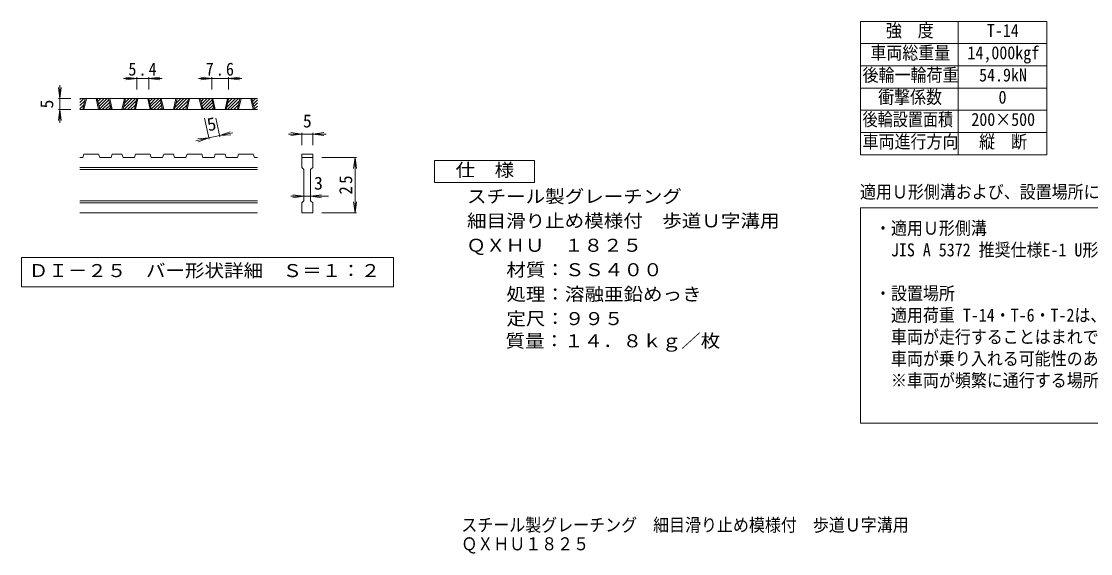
# Model space of a CAD drawing. Units: millimetres, scale not verified, with parts at other scales. Extents: x -905 to 910, y -686 to 619.
# Drawn here: x -905 to 299, y -686 to -87 of the extents above; entities that cross this region are included whole.
import ezdxf
from ezdxf.enums import TextEntityAlignment as Align

# ---------------------------------------------------------------- set-up
doc = ezdxf.new("R2010")
doc.units = ezdxf.units.MM
doc.header["$LTSCALE"] = 5
for name, color, linetype, lineweight in [('1-5_1-5ﾚｲﾔ', 7, 'Continuous', 9), ('D-0', 3, 'Continuous', 9), ('D-4', 7, 'Continuous', 9), ('F-5_F-5ﾚｲﾔ', 7, 'Continuous', 9)]:
    doc.layers.add(name, color=color, linetype=linetype, lineweight=lineweight)
doc.layers.add('F-4_F-4ﾚｲﾔ', color=2, linetype='Continuous')
doc.styles.add('ＭＳ ゴシック', font='')
doc.styles.get('ＭＳ ゴシック').set_extended_font_data('MS Gothic')

msp = doc.modelspace()

# ---------------------------------------------------------------- linework, layer by layer
at = {"layer": '1-5_1-5ﾚｲﾔ', "color": 2}
msp.add_lwpolyline([(-439.646, -268.4), (-439.646, -243.4), (-327.146, -243.4), (-327.146, -268.4)], close=True, dxfattribs=at)
at = {"layer": 'D-0'}
for p, q in [((-839.173, -178.301), (-834.64, -173.768)), ((-839.173, -174.765), (-838.175, -173.768)), ((-639.173, -173.768), (-839.173, -173.768)), ((-839.173, -181.836), (-833.592, -176.255)), ((-835.735, -186.268), (-833.06, -173.768)), ((-834.485, -186.268), (-831.81, -173.768)), ((-820.735, -173.768), (-818.06, -186.268)), ((-819.485, -173.768), (-816.81, -186.268)), ((-819.399, -174.167), (-819, -173.768)), ((-818.776, -177.079), (-815.465, -173.768)), ((-818.153, -179.991), (-811.929, -173.768)), ((-817.53, -182.904), (-808.394, -173.768)), ((-816.906, -185.816), (-806.377, -175.286)), ((-813.823, -186.268), (-805.753, -178.198)), ((-804.027, -186.268), (-806.702, -173.768)), ((-802.777, -186.268), (-805.452, -173.768)), ((-789.027, -173.768), (-791.702, -186.268)), ((-787.777, -173.768), (-790.452, -186.268)), ((-789.864, -183.522), (-780.109, -173.768)), ((-789.074, -186.268), (-776.574, -173.768)), ((-788.902, -179.024), (-783.645, -173.768)), ((-787.939, -174.526), (-787.18, -173.768)), ((-785.538, -186.268), (-775.526, -176.255)), ((-777.669, -186.268), (-774.994, -173.768)), ((-776.419, -186.268), (-773.744, -173.768)), ((-762.669, -173.768), (-759.994, -186.268)), ((-761.419, -173.768), (-758.744, -186.268)), ((-761.333, -174.167), (-760.934, -173.768)), ((-760.71, -177.079), (-757.399, -173.768)), ((-760.087, -179.991), (-753.863, -173.768)), ((-759.464, -182.904), (-750.328, -173.768)), ((-758.84, -185.816), (-748.311, -175.286)), ((-755.757, -186.268), (-747.687, -178.198)), ((-745.961, -186.268), (-748.636, -173.768)), ((-744.711, -186.268), (-747.386, -173.768)), ((-730.961, -173.768), (-733.636, -186.268)), ((-729.711, -173.768), (-732.386, -186.268)), ((-731.798, -183.522), (-722.043, -173.768)), ((-731.008, -186.268), (-718.508, -173.768)), ((-730.836, -179.024), (-725.579, -173.768)), ((-729.873, -174.526), (-729.114, -173.768)), ((-727.472, -186.268), (-717.46, -176.255)), ((-719.603, -186.268), (-716.928, -173.768)), ((-718.353, -186.268), (-715.678, -173.768)), ((-704.603, -173.768), (-701.928, -186.268)), ((-703.353, -173.768), (-700.678, -186.268)), ((-703.267, -174.167), (-702.868, -173.768)), ((-702.644, -177.079), (-699.333, -173.768)), ((-702.021, -179.991), (-695.797, -173.768)), ((-701.398, -182.904), (-692.262, -173.768)), ((-700.774, -185.816), (-690.245, -175.286)), ((-697.691, -186.268), (-689.621, -178.198)), ((-687.895, -186.268), (-690.57, -173.768)), ((-686.645, -186.268), (-689.32, -173.768)), ((-672.895, -173.768), (-675.57, -186.268)), ((-671.645, -173.768), (-674.32, -186.268)), ((-673.732, -183.522), (-663.977, -173.768)), ((-672.942, -186.268), (-660.442, -173.768)), ((-672.77, -179.024), (-667.513, -173.768)), ((-671.807, -174.526), (-671.048, -173.768)), ((-669.406, -186.268), (-659.394, -176.255)), ((-661.537, -186.268), (-658.862, -173.768)), ((-660.287, -186.268), (-657.612, -173.768)), ((-646.537, -173.768), (-643.862, -186.268)), ((-645.287, -173.768), (-642.612, -186.268)), ((-645.201, -174.167), (-644.802, -173.768)), ((-644.578, -177.079), (-641.267, -173.768)), ((-643.955, -179.991), (-639.173, -175.21)), ((-643.331, -182.904), (-639.173, -178.745)), ((-839.173, -185.372), (-834.555, -180.753)), ((-639.173, -186.268), (-839.173, -186.268)), ((-836.533, -186.268), (-835.517, -185.252)), ((-810.287, -186.268), (-805.13, -181.111)), ((-806.752, -186.268), (-804.507, -184.023)), ((-782.003, -186.268), (-776.489, -180.753)), ((-778.467, -186.268), (-777.451, -185.252)), ((-752.221, -186.268), (-747.064, -181.111)), ((-748.686, -186.268), (-746.441, -184.023)), ((-723.937, -186.268), (-718.423, -180.753)), ((-720.401, -186.268), (-719.385, -185.252)), ((-694.155, -186.268), (-688.998, -181.111)), ((-690.62, -186.268), (-688.375, -184.023)), ((-665.871, -186.268), (-660.357, -180.753)), ((-662.335, -186.268), (-661.319, -185.252)), ((-642.708, -185.816), (-639.173, -182.281)), ((-639.625, -186.268), (-639.173, -185.816)), ((-835.735, -240.017), (-839.173, -240.017)), ((-835.735, -240.017), (-834.485, -236.268)), ((-818.06, -236.268), (-834.485, -236.268)), ((-818.06, -236.268), (-816.81, -240.017)), ((-804.027, -240.017), (-816.81, -240.017)), ((-804.027, -240.017), (-802.777, -236.268)), ((-791.702, -236.268), (-802.777, -236.268)), ((-791.702, -236.268), (-790.452, -240.017)), ((-777.669, -240.017), (-790.452, -240.017)), ((-777.669, -240.017), (-776.419, -236.268)), ((-759.994, -236.268), (-776.419, -236.268)), ((-758.744, -240.017), (-759.994, -236.268)), ((-745.961, -240.017), (-758.744, -240.017)), ((-745.961, -240.017), (-744.711, -236.268)), ((-733.636, -236.268), (-744.711, -236.268)), ((-733.636, -236.268), (-732.386, -240.017)), ((-719.603, -240.017), (-732.386, -240.017)), ((-719.603, -240.017), (-718.353, -236.268)), ((-718.353, -236.268), (-701.928, -236.268)), ((-700.678, -240.017), (-701.928, -236.268)), ((-687.895, -240.017), (-700.678, -240.017)), ((-687.895, -240.017), (-686.645, -236.268)), ((-675.57, -236.268), (-686.645, -236.268)), ((-675.57, -236.268), (-674.32, -240.017)), ((-661.537, -240.017), (-674.32, -240.017)), ((-661.537, -240.017), (-660.287, -236.268)), ((-660.287, -236.268), (-643.862, -236.268)), ((-642.612, -240.017), (-643.862, -236.268)), ((-639.173, -240.017), (-642.612, -240.017)), ((-589.173, -236.268), (-576.673, -236.268)), ((-589.173, -236.268), (-589.173, -240.017)), ((-589.173, -240.017), (-576.673, -240.017)), ((-589.173, -251.268), (-589.173, -240.017)), ((-576.673, -236.268), (-576.673, -240.017)), ((-576.673, -240.017), (-576.673, -251.268)), ((-639.173, -251.268), (-839.173, -251.268)), ((-589.173, -251.268), (-586.673, -253.767)), ((-579.173, -253.767), (-576.673, -251.268)), ((-639.173, -253.767), (-839.173, -253.767)), ((-586.673, -288.767), (-586.673, -253.767)), ((-579.173, -253.767), (-579.173, -288.767)), ((-639.173, -288.768), (-839.173, -288.768)), ((-579.173, -288.767), (-576.673, -291.268)), ((-639.173, -291.268), (-839.173, -291.268)), ((-576.673, -291.268), (-576.673, -302.518)), ((-639.173, -302.518), (-839.173, -302.518)), ((-576.673, -302.518), (-589.173, -302.518))]:
    msp.add_line(p, q, dxfattribs=at)
msp.add_lwpolyline([(-589.173, -302.518), (-589.173, -291.268), (-586.673, -288.767)], dxfattribs=at)
at = {"layer": 'D-0', "color": 7}
msp.add_lwpolyline([(-905, -352.518), (-905, -385.743), (-485.846, -385.743), (-485.846, -352.518)], close=True, dxfattribs=at)
at = {"layer": 'D-4'}
for p, q in [((-774.994, -151.268), (-789.994, -151.268)), ((-774.994, -151.268), (-787.387, -149.636)), ((-774.994, -151.268), (-787.387, -152.899)), ((-774.994, -149.768), (-774.994, -163.768)), ((-761.419, -151.268), (-774.994, -151.268)), ((-761.419, -151.268), (-749.026, -149.636)), ((-761.419, -149.768), (-761.419, -163.768)), ((-761.419, -151.268), (-749.026, -152.899)), ((-761.419, -151.268), (-746.419, -151.268)), ((-690.57, -151.268), (-705.57, -151.268)), ((-690.57, -151.268), (-702.963, -149.636)), ((-690.57, -151.268), (-702.963, -152.899)), ((-690.57, -149.768), (-690.57, -163.768)), ((-671.645, -151.268), (-690.57, -151.268)), ((-671.645, -151.268), (-659.252, -149.636)), ((-671.645, -149.768), (-671.645, -163.768)), ((-671.645, -151.268), (-659.252, -152.899)), ((-671.645, -151.268), (-656.645, -151.268)), ((-861.673, -173.768), (-863.305, -161.374)), ((-861.673, -173.768), (-861.673, -158.768)), ((-861.673, -173.768), (-860.042, -161.374)), ((-863.173, -173.768), (-849.173, -173.768)), ((-861.673, -173.768), (-861.673, -186.268)), ((-861.673, -186.268), (-863.305, -198.661)), ((-863.173, -186.268), (-849.173, -186.268)), ((-861.673, -186.268), (-860.042, -198.661)), ((-861.673, -186.268), (-861.673, -201.268)), ((-693.526, -219.686), (-698.585, -196.046)), ((-681.303, -217.07), (-685.802, -196.046)), ((-681.617, -215.604), (-693.84, -218.219)), ((-681.617, -215.604), (-669.84, -211.415)), ((-681.617, -215.604), (-666.949, -212.465)), ((-681.617, -215.604), (-669.157, -214.606)), ((-589.173, -213.768), (-604.173, -213.768)), ((-589.173, -213.768), (-601.566, -212.136)), ((-589.173, -213.768), (-601.566, -215.399)), ((-589.173, -212.268), (-589.173, -226.268)), ((-576.673, -213.768), (-589.173, -213.768)), ((-576.673, -213.768), (-564.28, -212.136)), ((-576.673, -212.268), (-576.673, -226.268)), ((-576.673, -213.768), (-564.28, -215.399)), ((-576.673, -213.768), (-561.673, -213.768)), ((-693.84, -218.219), (-708.508, -221.358)), ((-693.84, -218.219), (-706.3, -219.217)), ((-693.84, -218.219), (-705.617, -222.408)), ((-527.673, -240.017), (-566.673, -240.017)), ((-529.173, -240.017), (-530.805, -252.41)), ((-529.173, -302.518), (-529.173, -240.017)), ((-529.173, -240.017), (-527.542, -252.41)), ((-586.673, -283.767), (-601.673, -283.767)), ((-586.673, -283.767), (-599.066, -282.136)), ((-586.673, -283.767), (-599.066, -285.399)), ((-579.173, -283.767), (-586.673, -283.767)), ((-579.173, -283.767), (-566.78, -282.136)), ((-579.173, -283.767), (-566.78, -285.399)), ((-579.173, -283.767), (-559.173, -283.767)), ((-529.173, -302.518), (-530.805, -290.125)), ((-529.173, -302.518), (-527.542, -290.125)), ((-527.673, -302.518), (-566.673, -302.518))]:
    msp.add_line(p, q, dxfattribs=at)
at = {"layer": 'F-5_F-5ﾚｲﾔ', "color": 2}
for p, q in [((40, -87.055), (40, -237.055)), ((40, -87.055), (250, -87.055)), ((150, -87.055), (150, -237.055)), ((250, -87.055), (250, -237.055)), ((40, -112.055), (250, -112.055)), ((40, -137.055), (250, -137.055)), ((40, -162.055), (250, -162.055)), ((40, -187.055), (250, -187.055)), ((40, -212.055), (250, -212.055)), ((40, -237.055), (250, -237.055)), ((40, -296.661), (910, -296.661)), ((40, -539.054), (40, -296.661))]:
    msp.add_line(p, q, dxfattribs=at)
msp.add_lwpolyline([(910, -296.661), (910, -539.054), (40, -539.054)], dxfattribs=at)

# ---------------------------------------------------------------- texts
at = {"layer": '1-5_1-5ﾚｲﾔ', "color": 2, "style": 'ＭＳ ゴシック', "width": 1.1}
for s, p in [('仕\u3000様', (-415.896, -265.9)), ('スチール製グレーチング', (-403.028, -295.659)), ('細目滑り止め模様付\u3000歩道Ｕ字溝用', (-403.028, -323.159)), ('ＱＸＨＵ\u3000１８２５', (-403.745, -350.659)), ('材質：ＳＳ４００', (-358.745, -378.159)), ('処理：溶融亜鉛めっき', (-358.745, -405.659)), ('定尺：９９５', (-358.745, -433.159)), ('\u3000\u3000質量：１４．８ｋｇ／枚', (-403.745, -458.159))]:
    msp.add_text(s, height=14.66, dxfattribs=at).set_placement(p, align=Align.BOTTOM_LEFT)
at = {"layer": 'D-0', "color": 2, "style": 'ＭＳ ゴシック', "width": 1.1}
msp.add_text('ＤＩ－２５\u3000バー形状詳細\u3000Ｓ＝１：２', height=14.66, dxfattribs=at).set_placement((-896.673, -379.13), align=Align.BOTTOM_LEFT)
at = {"layer": 'D-4', "color": 2, "style": 'ＭＳ ゴシック'}
for rotation, p in [(90, (-864.673, -185.018)), (12.079, (-693.246, -215.024))]:
    msp.add_text('5', height=14.66, rotation=rotation, dxfattribs=at).set_placement(p, align=Align.BOTTOM_LEFT)
for s, p in [('5', (-587.923, -210.768)), ('3', (-575.423, -280.767))]:
    msp.add_text(s, height=14.66, dxfattribs=at).set_placement(p, align=Align.BOTTOM_LEFT)
at = {"layer": 'D-4', "color": 2, "char_height": 14.66, "attachment_point": 7, "style": 'ＭＳ ゴシック'}
for s, insert in [('\\T1.27;\\W0.9;5.4', (-784.456, -148.268)), ('\\T1.27;\\W0.9;7.6', (-697.357, -148.268))]:
    msp.add_mtext(s, dxfattribs=dict(at, insert=insert))
at = {"layer": 'D-4', "color": 2, "insert": (-532.173, -281.893), "char_height": 14.66, "attachment_point": 7, "rotation": 90, "style": 'ＭＳ ゴシック'}
msp.add_mtext('\\T1.27;\\W0.95;25', dxfattribs=at)
at = {"layer": 'F-4_F-4ﾚｲﾔ', "style": 'ＭＳ ゴシック', "width": 0.9}
for s, p in [('スチール製グレーチング\u3000細目滑り止め模様付\u3000歩道Ｕ字溝用', (-409.447, -665.304)), ('ＱＸＨＵ１８２５', (-409.447, -686.554))]:
    msp.add_text(s, height=14.66, dxfattribs=at).set_placement(p, align=Align.BOTTOM_LEFT)
at = {"layer": 'F-5_F-5ﾚｲﾔ', "style": 'ＭＳ ゴシック'}
for s, width, p in [('強\u3000度', 0.9, (68.75, -109.055)), ('T-14', 0.9, (182.5, -109.055)), ('車両総重量', 0.9, (51.25, -134.055)), ('14,000kgf', 0.9, (160.625, -134.055)), ('後輪一輪荷重', 0.9, (42.5, -159.055)), ('54.9kN', 0.9, (173.75, -159.055)), ('衝撃係数', 0.9, (60, -184.055)), ('0', 0.9, (195.625, -184.055)), ('後輪設置面積', 0.85, (42.5, -209.055)), ('200×500', 0.9, (165, -209.055)), ('車両進行方向', 0.9, (42.5, -234.055)), ('縦\u3000断', 0.9, (173.75, -234.055)), ('適用Ｕ形側溝および、設置場所について', 0.9, (39.559, -290.595)), ('・適用Ｕ形側溝', 0.9, (56.474, -331.373)), ('\u3000JIS A 5372 推奨仕様E-1 U形側溝、推奨仕様E-2 上ぶた式U形側溝の本体に適用します。', 0.9, (56.474, -355.842)), ('・設置場所', 0.9, (56.474, -404.781)), ('\u3000適用荷重 T-14・T-6・T-2は、建物内、建物敷地内、公園敷地内、車道以外で、', 0.9, (56.474, -429.251)), ('\u3000車両が走行することはまれで、走行することがあっても一時待避などで低速で走行するような、', 0.9, (56.474, -453.72)), ('\u3000車両が乗り入れる可能性のある場所に設置できます。 ', 0.9, (56.474, -478.189)), ('\u3000※車両が頻繁に通行する場所や、フォークリフト等の特殊車両が通行する場所には適しません。', 0.9, (56.474, -502.659))]:
    msp.add_text(s, height=14.66, dxfattribs=dict(at, width=width)).set_placement(p, align=Align.BOTTOM_LEFT)

doc.saveas('drawing.dxf')
